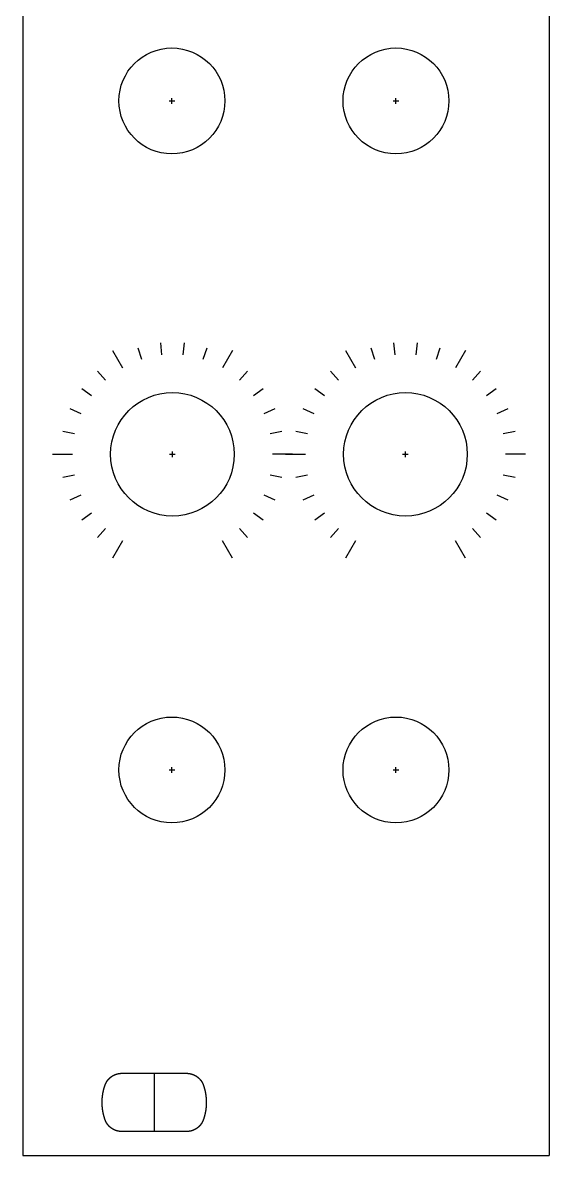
# Model space of a CAD drawing. Extents: x 67 to 97, y 58 to 187.
# Drawn here: x 66.7 to 96.5, y 58.4 to 122.6 of the extents above; entities that cross this region are included whole.
import ezdxf

# ---------------------------------------------------------------- set-up
doc = ezdxf.new("R2010")
doc.units = 0
doc.header["$MEASUREMENT"] = 0
doc.layers.get('0').update_dxf_attribs({"linetype": 'CONTINUOUS'})
doc.layers.add('Object', color=7, linetype='CONTINUOUS')

msp = doc.modelspace()

# ---------------------------------------------------------------- linework, layer by layer
at = {"linetype": 'ByBlock'}
for p, q in [((66.66, 186.861), (66.66, 58.361)), ((96.512, 186.861), (96.512, 58.361)), ((74.116, 63.014), (74.116, 59.712)), ((66.66, 58.361), (96.512, 58.361))]:
    msp.add_line(p, q, dxfattribs=at)
at = {"layer": 'Object', "color": 1, "linetype": 'ByBlock'}
for p, q in [((75.119, 118.013), (75.119, 118.332)), ((87.819, 118.013), (87.819, 118.332)), ((74.959, 118.172), (75.278, 118.172)), ((87.659, 118.172), (87.978, 118.172)), ((74.989, 98.126), (75.309, 98.126)), ((75.149, 97.966), (75.149, 98.285)), ((88.197, 98.126), (88.517, 98.126)), ((88.357, 97.966), (88.357, 98.285)), ((75.119, 80.063), (75.119, 80.382)), ((87.819, 80.063), (87.819, 80.382)), ((74.959, 80.222), (75.278, 80.222)), ((87.659, 80.222), (87.978, 80.222))]:
    msp.add_line(p, q, dxfattribs=at)
at = {"layer": 'Object', "color": 7}
for points in [[(73.187, 104.163), (73.398, 103.516)], [(74.557, 103.763), (74.486, 104.44)], [(75.812, 104.44), (75.741, 103.763)], [(76.9, 103.516), (77.111, 104.163)], [(86.395, 104.163), (86.606, 103.516)], [(87.765, 103.763), (87.694, 104.44)], [(89.02, 104.44), (88.949, 103.763)], [(90.108, 103.516), (90.319, 104.163)], [(71.748, 104.016), (72.315, 103.034)], [(78.55, 104.016), (77.983, 103.034)], [(84.956, 104.016), (85.523, 103.034)], [(91.758, 104.016), (91.191, 103.034)], [(71.356, 102.338), (70.901, 102.843)], [(79.397, 102.843), (78.942, 102.338)], [(84.564, 102.338), (84.109, 102.843)], [(92.605, 102.843), (92.15, 102.338)], [(70.013, 101.857), (70.563, 101.457)], [(79.735, 101.457), (80.285, 101.857)], [(83.221, 101.857), (83.771, 101.457)], [(92.943, 101.457), (93.493, 101.857)], [(69.971, 100.431), (69.35, 100.708)], [(80.948, 100.708), (80.327, 100.431)], [(83.179, 100.431), (82.558, 100.708)], [(94.156, 100.708), (93.535, 100.431)], [(68.94, 99.446), (69.605, 99.304)], [(80.693, 99.304), (81.358, 99.446)], [(82.148, 99.446), (82.813, 99.304)], [(93.901, 99.304), (94.566, 99.446)], [(68.347, 98.126), (69.481, 98.126)], [(81.951, 98.126), (80.817, 98.126)], [(81.555, 98.126), (82.689, 98.126)], [(95.159, 98.126), (94.025, 98.126)], [(69.605, 96.947), (68.94, 96.806)], [(81.358, 96.806), (80.693, 96.947)], [(82.813, 96.947), (82.148, 96.806)], [(94.566, 96.806), (93.901, 96.947)], [(69.35, 95.543), (69.971, 95.82)], [(80.327, 95.82), (80.948, 95.543)], [(82.558, 95.543), (83.179, 95.82)], [(93.535, 95.82), (94.156, 95.543)], [(70.563, 94.794), (70.013, 94.394)], [(80.285, 94.394), (79.735, 94.794)], [(83.771, 94.794), (83.221, 94.394)], [(93.493, 94.394), (92.943, 94.794)], [(70.901, 93.408), (71.356, 93.913)], [(78.942, 93.913), (79.397, 93.408)], [(84.109, 93.408), (84.564, 93.913)], [(92.15, 93.913), (92.605, 93.408)], [(72.315, 93.217), (71.748, 92.235)], [(78.55, 92.235), (77.983, 93.217)], [(85.523, 93.217), (84.956, 92.235)], [(91.758, 92.235), (91.191, 93.217)]]:
    msp.add_lwpolyline(points, dxfattribs=at)
at = {"layer": 'Object', "linetype": 'ByBlock'}
msp.add_lwpolyline([(71.173, 61.597), (71.174, 61.605), (71.175, 61.612), (71.175, 61.62), (71.176, 61.628), (71.177, 61.636), (71.177, 61.643), (71.178, 61.651), (71.179, 61.659), (71.18, 61.667), (71.181, 61.675), (71.181, 61.682), (71.182, 61.69), (71.183, 61.698), (71.184, 61.706), (71.185, 61.713), (71.186, 61.721), (71.187, 61.729), (71.188, 61.737), (71.189, 61.744), (71.19, 61.752), (71.191, 61.76), (71.192, 61.768), (71.193, 61.775), (71.194, 61.783), (71.195, 61.791), (71.196, 61.799), (71.198, 61.806), (71.199, 61.814), (71.2, 61.822), (71.201, 61.829), (71.202, 61.837), (71.204, 61.845), (71.205, 61.853), (71.206, 61.86), (71.208, 61.868), (71.209, 61.876), (71.21, 61.884), (71.212, 61.891), (71.213, 61.899), (71.215, 61.907), (71.216, 61.914), (71.217, 61.922), (71.219, 61.93), (71.22, 61.937), (71.222, 61.945), (71.224, 61.953), (71.225, 61.96), (71.227, 61.968), (71.228, 61.976), (71.23, 61.983), (71.232, 61.991), (71.233, 61.999), (71.235, 62.006), (71.237, 62.014), (71.239, 62.022), (71.24, 62.029), (71.242, 62.037), (71.244, 62.045), (71.246, 62.052), (71.248, 62.06), (71.249, 62.068), (71.251, 62.075), (71.253, 62.083), (71.255, 62.09), (71.257, 62.098), (71.259, 62.106), (71.261, 62.113), (71.263, 62.121), (71.265, 62.128), (71.267, 62.136), (71.269, 62.144), (71.271, 62.151), (71.273, 62.159), (71.275, 62.166), (71.278, 62.174), (71.28, 62.182), (71.282, 62.189), (71.284, 62.197), (71.286, 62.204), (71.289, 62.212), (71.291, 62.219), (71.293, 62.227), (71.296, 62.234), (71.298, 62.242), (71.3, 62.249), (71.303, 62.257), (71.305, 62.264), (71.307, 62.272), (71.31, 62.279), (71.312, 62.287), (71.315, 62.294), (71.317, 62.302), (71.32, 62.309), (71.322, 62.317), (71.325, 62.324), (71.328, 62.332), (71.33, 62.339), (71.333, 62.347), (71.334, 62.352), (71.336, 62.356), (71.338, 62.361), (71.34, 62.365), (71.341, 62.37), (71.343, 62.375), (71.345, 62.379), (71.347, 62.384), (71.349, 62.389), (71.35, 62.393), (71.352, 62.398), (71.354, 62.402), (71.356, 62.407), (71.358, 62.411), (71.36, 62.416), (71.362, 62.42), (71.364, 62.425), (71.366, 62.429), (71.368, 62.434), (71.37, 62.438), (71.372, 62.443), (71.374, 62.447), (71.377, 62.451), (71.379, 62.456), (71.381, 62.46), (71.383, 62.464), (71.385, 62.469), (71.387, 62.473), (71.39, 62.477), (71.392, 62.482), (71.394, 62.486), (71.397, 62.49), (71.399, 62.495), (71.401, 62.499), (71.404, 62.503), (71.406, 62.507), (71.408, 62.512), (71.411, 62.516), (71.413, 62.52), (71.416, 62.524), (71.418, 62.528), (71.421, 62.532), (71.423, 62.537), (71.426, 62.541), (71.428, 62.545), (71.431, 62.549), (71.433, 62.553), (71.436, 62.557), (71.439, 62.561), (71.441, 62.565), (71.444, 62.569), (71.447, 62.573), (71.449, 62.577), (71.452, 62.581), (71.455, 62.585), (71.458, 62.589), (71.46, 62.593), (71.463, 62.597), (71.466, 62.601), (71.469, 62.605), (71.472, 62.608), (71.474, 62.612), (71.477, 62.616), (71.48, 62.62), (71.483, 62.624), (71.486, 62.628), (71.489, 62.631), (71.492, 62.635), (71.495, 62.639), (71.498, 62.643), (71.501, 62.646), (71.504, 62.65), (71.507, 62.654), (71.51, 62.657), (71.513, 62.661), (71.516, 62.665), (71.519, 62.668), (71.523, 62.672), (71.526, 62.675), (71.529, 62.679), (71.532, 62.682), (71.535, 62.686), (71.538, 62.69), (71.542, 62.693), (71.545, 62.697), (71.548, 62.7), (71.551, 62.703), (71.555, 62.707), (71.558, 62.71), (71.561, 62.714), (71.565, 62.717), (71.568, 62.721), (71.571, 62.724), (71.575, 62.727), (71.578, 62.731), (71.582, 62.734), (71.585, 62.737), (71.589, 62.74), (71.592, 62.744), (71.595, 62.747), (71.599, 62.75), (71.602, 62.753), (71.606, 62.757), (71.61, 62.76), (71.613, 62.763), (71.617, 62.766), (71.62, 62.769), (71.624, 62.772), (71.627, 62.775), (71.631, 62.778), (71.635, 62.781), (71.638, 62.784), (71.642, 62.788), (71.646, 62.791), (71.649, 62.793), (71.653, 62.796), (71.657, 62.799), (71.661, 62.802), (71.664, 62.805), (71.668, 62.808), (71.672, 62.811), (71.676, 62.814), (71.679, 62.817), (71.683, 62.82), (71.687, 62.822), (71.691, 62.825), (71.695, 62.828), (71.699, 62.831), (71.702, 62.833), (71.706, 62.836), (71.71, 62.839), (71.714, 62.841), (71.718, 62.844), (71.722, 62.847), (71.726, 62.849), (71.73, 62.852), (71.734, 62.855), (71.738, 62.857), (71.742, 62.86), (71.746, 62.862), (71.75, 62.865), (71.754, 62.867), (71.758, 62.87), (71.762, 62.872), (71.766, 62.875), (71.77, 62.877), (71.774, 62.879), (71.779, 62.882), (71.783, 62.884), (71.787, 62.886), (71.791, 62.889), (71.795, 62.891), (71.799, 62.893), (71.803, 62.896), (71.808, 62.898), (71.812, 62.9), (71.816, 62.902), (71.82, 62.904), (71.825, 62.907), (71.829, 62.909), (71.833, 62.911), (71.837, 62.913), (71.842, 62.915), (71.846, 62.917), (71.85, 62.919), (71.854, 62.921), (71.859, 62.923), (71.863, 62.925), (71.867, 62.927), (71.872, 62.929), (71.876, 62.931), (71.881, 62.933), (71.885, 62.935), (71.889, 62.936), (71.894, 62.938), (71.898, 62.94), (71.903, 62.942), (71.907, 62.944), (71.911, 62.945), (71.916, 62.947), (71.92, 62.949), (71.925, 62.951), (71.929, 62.952), (71.934, 62.954), (71.938, 62.956), (71.943, 62.957), (71.947, 62.959), (71.952, 62.96), (71.956, 62.962), (71.961, 62.963), (71.965, 62.965), (71.97, 62.966), (71.975, 62.968), (71.979, 62.969), (71.984, 62.971), (71.988, 62.972), (71.993, 62.973), (71.998, 62.975), (72.002, 62.976), (72.007, 62.977), (72.011, 62.979), (72.016, 62.98), (72.021, 62.981), (72.025, 62.982), (72.03, 62.984), (72.035, 62.985), (72.039, 62.986), (72.044, 62.987), (72.049, 62.988), (72.053, 62.989), (72.058, 62.99), (72.063, 62.991), (72.068, 62.992), (72.072, 62.993), (72.077, 62.994), (72.082, 62.995), (72.087, 62.996), (72.091, 62.997), (72.096, 62.998), (72.101, 62.999), (72.106, 63), (72.11, 63.001), (72.115, 63.001), (72.12, 63.002), (72.125, 63.003), (72.13, 63.004), (72.134, 63.004), (72.139, 63.005), (72.144, 63.006), (72.149, 63.006), (72.154, 63.007), (72.159, 63.007), (72.163, 63.008), (72.168, 63.009), (72.173, 63.009), (72.178, 63.01), (72.183, 63.01), (72.188, 63.01), (72.193, 63.011), (72.198, 63.011), (72.203, 63.012), (72.207, 63.012), (72.212, 63.012), (72.217, 63.013), (72.222, 63.013), (72.227, 63.013), (72.232, 63.013), (72.237, 63.014), (72.242, 63.014), (72.247, 63.014), (72.252, 63.014), (72.257, 63.014), (72.262, 63.014), (72.267, 63.014), (72.272, 63.014), (72.277, 63.014), (75.955, 63.014), (75.96, 63.014), (75.965, 63.014), (75.97, 63.014), (75.975, 63.014), (75.98, 63.014), (75.985, 63.014), (75.99, 63.014), (75.995, 63.014), (76, 63.013), (76.005, 63.013), (76.01, 63.013), (76.015, 63.013), (76.02, 63.012), (76.025, 63.012), (76.029, 63.012), (76.034, 63.011), (76.039, 63.011), (76.044, 63.01), (76.049, 63.01), (76.054, 63.01), (76.059, 63.009), (76.064, 63.009), (76.069, 63.008), (76.073, 63.007), (76.078, 63.007), (76.083, 63.006), (76.088, 63.006), (76.093, 63.005), (76.098, 63.004), (76.102, 63.004), (76.107, 63.003), (76.112, 63.002), (76.117, 63.001), (76.122, 63.001), (76.126, 63), (76.131, 62.999), (76.136, 62.998), (76.141, 62.997), (76.145, 62.996), (76.15, 62.995), (76.155, 62.994), (76.16, 62.993), (76.164, 62.992), (76.169, 62.991), (76.174, 62.99), (76.179, 62.989), (76.183, 62.988), (76.188, 62.987), (76.193, 62.986), (76.197, 62.985), (76.202, 62.984), (76.207, 62.982), (76.211, 62.981), (76.216, 62.98), (76.221, 62.979), (76.225, 62.977), (76.23, 62.976), (76.234, 62.975), (76.239, 62.973), (76.244, 62.972), (76.248, 62.971), (76.253, 62.969), (76.257, 62.968), (76.262, 62.966), (76.267, 62.965), (76.271, 62.963), (76.276, 62.962), (76.28, 62.96), (76.285, 62.959), (76.289, 62.957), (76.294, 62.956), (76.298, 62.954), (76.303, 62.952), (76.307, 62.951), (76.312, 62.949), (76.316, 62.947), (76.321, 62.945), (76.325, 62.944), (76.329, 62.942), (76.334, 62.94), (76.338, 62.938), (76.343, 62.936), (76.347, 62.935), (76.351, 62.933), (76.356, 62.931), (76.36, 62.929), (76.365, 62.927), (76.369, 62.925), (76.373, 62.923), (76.378, 62.921), (76.382, 62.919), (76.386, 62.917), (76.39, 62.915), (76.395, 62.913), (76.399, 62.911), (76.403, 62.909), (76.407, 62.907), (76.412, 62.904), (76.416, 62.902), (76.42, 62.9), (76.424, 62.898), (76.429, 62.896), (76.433, 62.893), (76.437, 62.891), (76.441, 62.889), (76.445, 62.886), (76.449, 62.884), (76.453, 62.882), (76.458, 62.879), (76.462, 62.877), (76.466, 62.875), (76.47, 62.872), (76.474, 62.87), (76.478, 62.867), (76.482, 62.865), (76.486, 62.862), (76.49, 62.86), (76.494, 62.857), (76.498, 62.855), (76.502, 62.852), (76.506, 62.849), (76.51, 62.847), (76.514, 62.844), (76.518, 62.841), (76.522, 62.839), (76.526, 62.836), (76.53, 62.833), (76.533, 62.831), (76.537, 62.828), (76.541, 62.825), (76.545, 62.822), (76.549, 62.82), (76.553, 62.817), (76.556, 62.814), (76.56, 62.811), (76.564, 62.808), (76.568, 62.805), (76.571, 62.802), (76.575, 62.799), (76.579, 62.796), (76.583, 62.793), (76.586, 62.791), (76.59, 62.788), (76.594, 62.784), (76.597, 62.781), (76.601, 62.778), (76.605, 62.775), (76.608, 62.772), (76.612, 62.769), (76.615, 62.766), (76.619, 62.763), (76.622, 62.76), (76.626, 62.757), (76.63, 62.753), (76.633, 62.75), (76.637, 62.747), (76.64, 62.744), (76.643, 62.74), (76.647, 62.737), (76.65, 62.734), (76.654, 62.731), (76.657, 62.727), (76.661, 62.724), (76.664, 62.721), (76.667, 62.717), (76.671, 62.714), (76.674, 62.71), (76.677, 62.707), (76.681, 62.703), (76.684, 62.7), (76.687, 62.697), (76.69, 62.693), (76.694, 62.69), (76.697, 62.686), (76.7, 62.682), (76.703, 62.679), (76.706, 62.675), (76.709, 62.672), (76.713, 62.668), (76.716, 62.665), (76.719, 62.661), (76.722, 62.657), (76.725, 62.654), (76.728, 62.65), (76.731, 62.646), (76.734, 62.643), (76.737, 62.639), (76.74, 62.635), (76.743, 62.631), (76.746, 62.628), (76.749, 62.624), (76.752, 62.62), (76.755, 62.616), (76.758, 62.612), (76.76, 62.608), (76.763, 62.605), (76.766, 62.601), (76.769, 62.597), (76.772, 62.593), (76.774, 62.589), (76.777, 62.585), (76.78, 62.581), (76.783, 62.577), (76.785, 62.573), (76.788, 62.569), (76.791, 62.565), (76.793, 62.561), (76.796, 62.557), (76.799, 62.553), (76.801, 62.549), (76.804, 62.545), (76.806, 62.541), (76.809, 62.537), (76.811, 62.532), (76.814, 62.528), (76.816, 62.524), (76.819, 62.52), (76.821, 62.516), (76.824, 62.512), (76.826, 62.507), (76.828, 62.503), (76.831, 62.499), (76.833, 62.495), (76.835, 62.49), (76.838, 62.486), (76.84, 62.482), (76.842, 62.477), (76.845, 62.473), (76.847, 62.469), (76.849, 62.464), (76.851, 62.46), (76.853, 62.456), (76.855, 62.451), (76.858, 62.447), (76.86, 62.443), (76.862, 62.438), (76.864, 62.434), (76.866, 62.429), (76.868, 62.425), (76.87, 62.42), (76.872, 62.416), (76.874, 62.411), (76.876, 62.407), (76.878, 62.402), (76.88, 62.398), (76.882, 62.393), (76.883, 62.389), (76.885, 62.384), (76.887, 62.379), (76.889, 62.375), (76.891, 62.37), (76.892, 62.365), (76.894, 62.361), (76.896, 62.356), (76.897, 62.352), (76.899, 62.347), (76.902, 62.339), (76.904, 62.332), (76.907, 62.324), (76.91, 62.317), (76.912, 62.309), (76.915, 62.302), (76.917, 62.294), (76.92, 62.287), (76.922, 62.279), (76.924, 62.272), (76.927, 62.264), (76.929, 62.257), (76.932, 62.249), (76.934, 62.242), (76.936, 62.234), (76.939, 62.227), (76.941, 62.219), (76.943, 62.212), (76.946, 62.204), (76.948, 62.197), (76.95, 62.189), (76.952, 62.182), (76.954, 62.174), (76.957, 62.166), (76.959, 62.159), (76.961, 62.151), (76.963, 62.144), (76.965, 62.136), (76.967, 62.128), (76.969, 62.121), (76.971, 62.113), (76.973, 62.106), (76.975, 62.098), (76.977, 62.09), (76.979, 62.083), (76.981, 62.075), (76.983, 62.068), (76.984, 62.06), (76.986, 62.052), (76.988, 62.045), (76.99, 62.037), (76.992, 62.029), (76.993, 62.022), (76.995, 62.014), (76.997, 62.006), (76.999, 61.999), (77, 61.991), (77.002, 61.983), (77.004, 61.976), (77.005, 61.968), (77.007, 61.96), (77.008, 61.953), (77.01, 61.945), (77.011, 61.937), (77.013, 61.93), (77.015, 61.922), (77.016, 61.914), (77.017, 61.907), (77.019, 61.899), (77.02, 61.891), (77.022, 61.884), (77.023, 61.876), (77.024, 61.868), (77.026, 61.86), (77.027, 61.853), (77.028, 61.845), (77.03, 61.837), (77.031, 61.829), (77.032, 61.822), (77.033, 61.814), (77.034, 61.806), (77.036, 61.799), (77.037, 61.791), (77.038, 61.783), (77.039, 61.775), (77.04, 61.768), (77.041, 61.76), (77.042, 61.752), (77.043, 61.744), (77.044, 61.737), (77.045, 61.729), (77.046, 61.721), (77.047, 61.713), (77.048, 61.706), (77.049, 61.698), (77.05, 61.69), (77.051, 61.682), (77.051, 61.675), (77.052, 61.667), (77.053, 61.659), (77.054, 61.651), (77.055, 61.643), (77.055, 61.636), (77.056, 61.628), (77.057, 61.62), (77.057, 61.612), (77.058, 61.605), (77.059, 61.597), (77.059, 61.589), (77.06, 61.581), (77.06, 61.573), (77.061, 61.566), (77.061, 61.558), (77.062, 61.55), (77.062, 61.542), (77.063, 61.535), (77.063, 61.527), (77.064, 61.519), (77.064, 61.511), (77.065, 61.503), (77.065, 61.496), (77.065, 61.488), (77.066, 61.48), (77.066, 61.472), (77.066, 61.464), (77.066, 61.457), (77.067, 61.449), (77.067, 61.441), (77.067, 61.433), (77.067, 61.425), (77.067, 61.418), (77.068, 61.41), (77.068, 61.402), (77.068, 61.394), (77.068, 61.386), (77.068, 61.379), (77.068, 61.371), (77.068, 61.363), (77.068, 61.355), (77.068, 61.347), (77.068, 61.34), (77.068, 61.332), (77.068, 61.324), (77.068, 61.316), (77.067, 61.308), (77.067, 61.301), (77.067, 61.293), (77.067, 61.285), (77.067, 61.277), (77.066, 61.269), (77.066, 61.262), (77.066, 61.254), (77.066, 61.246), (77.065, 61.238), (77.065, 61.231), (77.065, 61.223), (77.064, 61.215), (77.064, 61.207), (77.063, 61.199), (77.063, 61.192), (77.062, 61.184), (77.062, 61.176), (77.061, 61.168), (77.061, 61.16), (77.06, 61.153), (77.06, 61.145), (77.059, 61.137), (77.059, 61.129), (77.058, 61.122), (77.057, 61.114), (77.057, 61.106), (77.056, 61.098), (77.055, 61.09), (77.055, 61.083), (77.054, 61.075), (77.053, 61.067), (77.052, 61.059), (77.051, 61.052), (77.051, 61.044), (77.05, 61.036), (77.049, 61.028), (77.048, 61.021), (77.047, 61.013), (77.046, 61.005), (77.045, 60.997), (77.044, 60.989), (77.043, 60.982), (77.042, 60.974), (77.041, 60.966), (77.04, 60.959), (77.039, 60.951), (77.038, 60.943), (77.037, 60.935), (77.036, 60.928), (77.034, 60.92), (77.033, 60.912), (77.032, 60.904), (77.031, 60.897), (77.03, 60.889), (77.028, 60.881), (77.027, 60.873), (77.026, 60.866), (77.024, 60.858), (77.023, 60.85), (77.022, 60.843), (77.02, 60.835), (77.019, 60.827), (77.017, 60.82), (77.016, 60.812), (77.015, 60.804), (77.013, 60.796), (77.011, 60.789), (77.01, 60.781), (77.008, 60.773), (77.007, 60.766), (77.005, 60.758), (77.004, 60.75), (77.002, 60.743), (77, 60.735), (76.999, 60.727), (76.997, 60.72), (76.995, 60.712), (76.993, 60.704), (76.992, 60.697), (76.99, 60.689), (76.988, 60.681), (76.986, 60.674), (76.984, 60.666), (76.983, 60.659), (76.981, 60.651), (76.979, 60.643), (76.977, 60.636), (76.975, 60.628), (76.973, 60.62), (76.971, 60.613), (76.969, 60.605), (76.967, 60.598), (76.965, 60.59), (76.963, 60.583), (76.961, 60.575), (76.959, 60.567), (76.957, 60.56), (76.954, 60.552), (76.952, 60.545), (76.95, 60.537), (76.948, 60.529), (76.946, 60.522), (76.943, 60.514), (76.941, 60.507), (76.939, 60.499), (76.936, 60.492), (76.934, 60.484), (76.932, 60.477), (76.929, 60.469), (76.927, 60.462), (76.924, 60.454), (76.922, 60.447), (76.92, 60.439), (76.917, 60.432), (76.915, 60.424), (76.912, 60.417), (76.91, 60.409), (76.907, 60.402), (76.904, 60.394), (76.902, 60.387), (76.899, 60.379), (76.897, 60.375), (76.896, 60.37), (76.894, 60.365), (76.892, 60.361), (76.891, 60.356), (76.889, 60.351), (76.887, 60.347), (76.885, 60.342), (76.883, 60.338), (76.882, 60.333), (76.88, 60.328), (76.878, 60.324), (76.876, 60.319), (76.874, 60.315), (76.872, 60.31), (76.87, 60.306), (76.868, 60.301), (76.866, 60.297), (76.864, 60.292), (76.862, 60.288), (76.86, 60.284), (76.858, 60.279), (76.855, 60.275), (76.853, 60.27), (76.851, 60.266), (76.849, 60.262), (76.847, 60.257), (76.845, 60.253), (76.842, 60.249), (76.84, 60.244), (76.838, 60.24), (76.835, 60.236), (76.833, 60.231), (76.831, 60.227), (76.828, 60.223), (76.826, 60.219), (76.824, 60.215), (76.821, 60.21), (76.819, 60.206), (76.816, 60.202), (76.814, 60.198), (76.811, 60.194), (76.809, 60.19), (76.806, 60.185), (76.804, 60.181), (76.801, 60.177), (76.799, 60.173), (76.796, 60.169), (76.793, 60.165), (76.791, 60.161), (76.788, 60.157), (76.785, 60.153), (76.783, 60.149), (76.78, 60.145), (76.777, 60.141), (76.774, 60.137), (76.772, 60.133), (76.769, 60.129), (76.766, 60.125), (76.763, 60.122), (76.76, 60.118), (76.758, 60.114), (76.755, 60.11), (76.752, 60.106), (76.749, 60.102), (76.746, 60.099), (76.743, 60.095), (76.74, 60.091), (76.737, 60.087), (76.734, 60.084), (76.731, 60.08), (76.728, 60.076), (76.725, 60.073), (76.722, 60.069), (76.719, 60.065), (76.716, 60.062), (76.713, 60.058), (76.709, 60.054), (76.706, 60.051), (76.703, 60.047), (76.7, 60.044), (76.697, 60.04), (76.694, 60.037), (76.69, 60.033), (76.687, 60.03), (76.684, 60.026), (76.681, 60.023), (76.677, 60.019), (76.674, 60.016), (76.671, 60.012), (76.667, 60.009), (76.664, 60.006), (76.661, 60.002), (76.657, 59.999), (76.654, 59.996), (76.65, 59.992), (76.647, 59.989), (76.643, 59.986), (76.64, 59.982), (76.637, 59.979), (76.633, 59.976), (76.63, 59.973), (76.626, 59.97), (76.622, 59.966), (76.619, 59.963), (76.615, 59.96), (76.612, 59.957), (76.608, 59.954), (76.605, 59.951), (76.601, 59.948), (76.597, 59.945), (76.594, 59.942), (76.59, 59.939), (76.586, 59.936), (76.583, 59.933), (76.579, 59.93), (76.575, 59.927), (76.571, 59.924), (76.568, 59.921), (76.564, 59.918), (76.56, 59.915), (76.556, 59.912), (76.553, 59.909), (76.549, 59.907), (76.545, 59.904), (76.541, 59.901), (76.537, 59.898), (76.533, 59.896), (76.53, 59.893), (76.526, 59.89), (76.522, 59.887), (76.518, 59.885), (76.514, 59.882), (76.51, 59.879), (76.506, 59.877), (76.502, 59.874), (76.498, 59.872), (76.494, 59.869), (76.49, 59.866), (76.486, 59.864), (76.482, 59.861), (76.478, 59.859), (76.474, 59.857), (76.47, 59.854), (76.466, 59.852), (76.462, 59.849), (76.458, 59.847), (76.453, 59.844), (76.449, 59.842), (76.445, 59.84), (76.441, 59.837), (76.437, 59.835), (76.433, 59.833), (76.429, 59.831), (76.424, 59.828), (76.42, 59.826), (76.416, 59.824), (76.412, 59.822), (76.407, 59.82), (76.403, 59.817), (76.399, 59.815), (76.395, 59.813), (76.39, 59.811), (76.386, 59.809), (76.382, 59.807), (76.378, 59.805), (76.373, 59.803), (76.369, 59.801), (76.365, 59.799), (76.36, 59.797), (76.356, 59.795), (76.351, 59.793), (76.347, 59.792), (76.343, 59.79), (76.338, 59.788), (76.334, 59.786), (76.329, 59.784), (76.325, 59.782), (76.321, 59.781), (76.316, 59.779), (76.312, 59.777), (76.307, 59.776), (76.303, 59.774), (76.298, 59.772), (76.294, 59.771), (76.289, 59.769), (76.285, 59.767), (76.28, 59.766), (76.276, 59.764), (76.271, 59.763), (76.267, 59.761), (76.262, 59.76), (76.257, 59.758), (76.253, 59.757), (76.248, 59.756), (76.244, 59.754), (76.239, 59.753), (76.234, 59.751), (76.23, 59.75), (76.225, 59.749), (76.221, 59.747), (76.216, 59.746), (76.211, 59.745), (76.207, 59.744), (76.202, 59.743), (76.197, 59.741), (76.193, 59.74), (76.188, 59.739), (76.183, 59.738), (76.179, 59.737), (76.174, 59.736), (76.169, 59.735), (76.164, 59.734), (76.16, 59.733), (76.155, 59.732), (76.15, 59.731), (76.145, 59.73), (76.141, 59.729), (76.136, 59.728), (76.131, 59.727), (76.126, 59.726), (76.122, 59.726), (76.117, 59.725), (76.112, 59.724), (76.107, 59.723), (76.102, 59.723), (76.098, 59.722), (76.093, 59.721), (76.088, 59.721), (76.083, 59.72), (76.078, 59.719), (76.073, 59.719), (76.069, 59.718), (76.064, 59.718), (76.059, 59.717), (76.054, 59.717), (76.049, 59.716), (76.044, 59.716), (76.039, 59.715), (76.034, 59.715), (76.029, 59.715), (76.025, 59.714), (76.02, 59.714), (76.015, 59.714), (76.01, 59.713), (76.005, 59.713), (76, 59.713), (75.995, 59.713), (75.99, 59.712), (75.985, 59.712), (75.98, 59.712), (75.975, 59.712), (75.97, 59.712), (75.965, 59.712), (75.96, 59.712), (75.955, 59.712), (75.955, 59.712), (75.955, 59.712), (75.955, 59.712), (75.955, 59.712), (75.955, 59.712), (75.954, 59.712), (75.954, 59.712), (75.954, 59.712), (75.954, 59.712), (75.953, 59.712), (75.953, 59.712), (75.953, 59.712), (75.952, 59.712), (75.952, 59.712), (75.952, 59.712), (75.951, 59.712), (75.951, 59.712), (75.95, 59.712), (75.95, 59.712), (75.949, 59.712), (75.949, 59.712), (75.948, 59.712), (75.948, 59.712), (75.947, 59.712), (75.947, 59.712), (75.946, 59.712), (75.946, 59.712), (75.945, 59.712), (75.944, 59.712), (75.944, 59.712), (75.943, 59.712), (75.942, 59.712), (75.941, 59.712), (75.941, 59.712), (75.94, 59.712), (75.939, 59.712), (75.938, 59.712), (75.937, 59.712), (75.937, 59.712), (75.936, 59.712), (75.935, 59.712), (75.934, 59.712), (75.933, 59.712), (75.932, 59.712), (75.931, 59.712), (75.93, 59.712), (75.929, 59.712), (75.928, 59.712), (75.927, 59.712), (75.926, 59.712), (75.925, 59.712), (75.924, 59.712), (75.923, 59.712), (75.921, 59.712), (75.92, 59.712), (75.919, 59.712), (75.918, 59.712), (75.917, 59.712), (75.915, 59.712), (75.914, 59.712), (75.913, 59.712), (75.912, 59.712), (75.91, 59.712), (75.909, 59.712), (75.908, 59.712), (75.906, 59.712), (75.905, 59.712), (75.903, 59.712), (75.902, 59.712), (75.901, 59.712), (75.899, 59.712), (75.898, 59.712), (75.896, 59.712), (75.895, 59.712), (75.893, 59.712), (75.892, 59.712), (75.89, 59.712), (75.888, 59.712), (75.887, 59.712), (75.885, 59.712), (75.884, 59.712), (75.882, 59.712), (75.88, 59.712), (75.879, 59.712), (75.877, 59.712), (75.875, 59.712), (75.873, 59.712), (75.872, 59.712), (75.87, 59.712), (75.868, 59.712), (75.866, 59.712), (75.864, 59.712), (75.863, 59.712), (75.861, 59.712), (75.859, 59.712), (75.857, 59.712), (75.855, 59.712), (75.853, 59.712), (75.851, 59.712), (75.849, 59.712), (75.847, 59.712), (75.845, 59.712), (75.843, 59.712), (75.841, 59.712), (75.839, 59.712), (75.837, 59.712), (75.835, 59.712), (75.833, 59.712), (75.831, 59.712), (75.829, 59.712), (75.827, 59.712), (75.824, 59.712), (75.822, 59.712), (75.82, 59.712), (75.818, 59.712), (75.816, 59.712), (75.813, 59.712), (75.811, 59.712), (75.809, 59.712), (75.807, 59.712), (75.804, 59.712), (75.802, 59.712), (75.8, 59.712), (75.797, 59.712), (75.795, 59.712), (75.793, 59.712), (75.79, 59.712), (75.788, 59.712), (75.785, 59.712), (75.783, 59.712), (75.78, 59.712), (75.778, 59.712), (75.775, 59.712), (75.773, 59.712), (75.77, 59.712), (75.768, 59.712), (75.765, 59.712), (75.763, 59.712), (75.76, 59.712), (75.758, 59.712), (75.755, 59.712), (75.752, 59.712), (75.75, 59.712), (75.747, 59.712), (75.744, 59.712), (75.742, 59.712), (75.739, 59.712), (75.736, 59.712), (75.734, 59.712), (75.731, 59.712), (75.728, 59.712), (75.725, 59.712), (75.723, 59.712), (75.72, 59.712), (75.717, 59.712), (75.714, 59.712), (75.711, 59.712), (75.708, 59.712), (75.705, 59.712), (75.703, 59.712), (75.7, 59.712), (75.697, 59.712), (75.694, 59.712), (75.691, 59.712), (75.688, 59.712), (75.685, 59.712), (75.682, 59.712), (75.679, 59.712), (75.676, 59.712), (75.673, 59.712), (75.67, 59.712), (75.667, 59.712), (75.664, 59.712), (75.661, 59.712), (75.657, 59.712), (75.654, 59.712), (75.651, 59.712), (75.648, 59.712), (75.645, 59.712), (75.642, 59.712), (75.639, 59.712), (75.635, 59.712), (75.632, 59.712), (75.629, 59.712), (75.626, 59.712), (75.622, 59.712), (75.619, 59.712), (75.616, 59.712), (75.613, 59.712), (75.609, 59.712), (75.606, 59.712), (75.603, 59.712), (75.599, 59.712), (75.596, 59.712), (75.593, 59.712), (75.589, 59.712), (75.586, 59.712), (75.582, 59.712), (75.579, 59.712), (75.576, 59.712), (75.572, 59.712), (75.569, 59.712), (75.565, 59.712), (75.562, 59.712), (75.558, 59.712), (75.555, 59.712), (75.551, 59.712), (75.548, 59.712), (75.544, 59.712), (75.541, 59.712), (75.537, 59.712), (75.533, 59.712), (75.53, 59.712), (75.526, 59.712), (75.523, 59.712), (75.519, 59.712), (75.515, 59.712), (75.512, 59.712), (75.508, 59.712), (75.504, 59.712), (75.501, 59.712), (75.497, 59.712), (75.493, 59.712), (75.489, 59.712), (75.486, 59.712), (75.482, 59.712), (75.478, 59.712), (75.474, 59.712), (75.471, 59.712), (75.467, 59.712), (75.463, 59.712), (75.459, 59.712), (75.455, 59.712), (75.452, 59.712), (75.448, 59.712), (75.444, 59.712), (75.44, 59.712), (75.436, 59.712), (75.432, 59.712), (75.428, 59.712), (75.424, 59.712), (75.42, 59.712), (75.417, 59.712), (75.413, 59.712), (75.409, 59.712), (75.405, 59.712), (75.401, 59.712), (75.397, 59.712), (75.393, 59.712), (75.389, 59.712), (75.385, 59.712), (75.381, 59.712), (75.377, 59.712), (75.373, 59.712), (75.368, 59.712), (75.364, 59.712), (75.36, 59.712), (75.356, 59.712), (75.352, 59.712), (75.348, 59.712), (75.344, 59.712), (75.34, 59.712), (75.336, 59.712), (75.331, 59.712), (75.327, 59.712), (75.323, 59.712), (75.319, 59.712), (75.315, 59.712), (75.31, 59.712), (75.306, 59.712), (75.302, 59.712), (75.298, 59.712), (75.293, 59.712), (75.289, 59.712), (75.285, 59.712), (75.281, 59.712), (75.276, 59.712), (75.272, 59.712), (75.268, 59.712), (75.263, 59.712), (75.259, 59.712), (75.255, 59.712), (75.25, 59.712), (75.246, 59.712), (75.242, 59.712), (75.237, 59.712), (75.233, 59.712), (75.229, 59.712), (75.224, 59.712), (75.22, 59.712), (75.215, 59.712), (75.211, 59.712), (75.207, 59.712), (75.202, 59.712), (75.198, 59.712), (75.193, 59.712), (75.189, 59.712), (75.184, 59.712), (75.18, 59.712), (75.175, 59.712), (75.171, 59.712), (75.166, 59.712), (75.162, 59.712), (75.157, 59.712), (75.153, 59.712), (75.148, 59.712), (75.144, 59.712), (75.139, 59.712), (75.134, 59.712), (75.13, 59.712), (75.125, 59.712), (75.121, 59.712), (75.116, 59.712), (75.111, 59.712), (75.107, 59.712), (75.102, 59.712), (75.098, 59.712), (75.093, 59.712), (75.088, 59.712), (75.084, 59.712), (75.079, 59.712), (75.074, 59.712), (75.07, 59.712), (75.065, 59.712), (75.06, 59.712), (75.055, 59.712), (75.051, 59.712), (75.046, 59.712), (75.041, 59.712), (75.037, 59.712), (75.032, 59.712), (75.027, 59.712), (75.022, 59.712), (75.018, 59.712), (75.013, 59.712), (75.008, 59.712), (74.998, 59.712), (74.989, 59.712), (74.979, 59.712), (74.97, 59.712), (74.96, 59.712), (74.95, 59.712), (74.94, 59.712), (74.931, 59.712), (74.921, 59.712), (74.911, 59.712), (74.901, 59.712), (74.891, 59.712), (74.881, 59.712), (74.872, 59.712), (74.862, 59.712), (74.852, 59.712), (74.842, 59.712), (74.832, 59.712), (74.822, 59.712), (74.812, 59.712), (74.802, 59.712), (74.791, 59.712), (74.781, 59.712), (74.771, 59.712), (74.761, 59.712), (74.751, 59.712), (74.741, 59.712), (74.73, 59.712), (74.72, 59.712), (74.71, 59.712), (74.7, 59.712), (74.689, 59.712), (74.679, 59.712), (74.669, 59.712), (74.658, 59.712), (74.648, 59.712), (74.638, 59.712), (74.627, 59.712), (74.617, 59.712), (74.606, 59.712), (74.596, 59.712), (74.586, 59.712), (74.575, 59.712), (74.565, 59.712), (74.554, 59.712), (74.544, 59.712), (74.533, 59.712), (74.523, 59.712), (74.512, 59.712), (74.501, 59.712), (74.491, 59.712), (74.48, 59.712), (74.47, 59.712), (74.459, 59.712), (74.448, 59.712), (74.438, 59.712), (74.427, 59.712), (74.417, 59.712), (74.406, 59.712), (74.395, 59.712), (74.385, 59.712), (74.374, 59.712), (74.363, 59.712), (74.353, 59.712), (74.331, 59.712), (74.31, 59.712), (74.288, 59.712), (74.267, 59.712), (74.245, 59.712), (74.224, 59.712), (74.202, 59.712), (74.181, 59.712), (74.159, 59.712), (74.116, 59.712), (74.073, 59.712), (74.051, 59.712), (74.03, 59.712), (74.008, 59.712), (73.987, 59.712), (73.965, 59.712), (73.944, 59.712), (73.922, 59.712), (73.901, 59.712), (73.879, 59.712), (73.869, 59.712), (73.858, 59.712), (73.847, 59.712), (73.837, 59.712), (73.826, 59.712), (73.815, 59.712), (73.805, 59.712), (73.794, 59.712), (73.784, 59.712), (73.773, 59.712), (73.762, 59.712), (73.752, 59.712), (73.741, 59.712), (73.731, 59.712), (73.72, 59.712), (73.709, 59.712), (73.699, 59.712), (73.688, 59.712), (73.678, 59.712), (73.667, 59.712), (73.657, 59.712), (73.646, 59.712), (73.636, 59.712), (73.626, 59.712), (73.615, 59.712), (73.605, 59.712), (73.594, 59.712), (73.584, 59.712), (73.574, 59.712), (73.563, 59.712), (73.553, 59.712), (73.543, 59.712), (73.532, 59.712), (73.522, 59.712), (73.512, 59.712), (73.502, 59.712), (73.491, 59.712), (73.481, 59.712), (73.471, 59.712), (73.461, 59.712), (73.451, 59.712), (73.441, 59.712), (73.43, 59.712), (73.42, 59.712), (73.41, 59.712), (73.4, 59.712), (73.39, 59.712), (73.38, 59.712), (73.37, 59.712), (73.36, 59.712), (73.351, 59.712), (73.341, 59.712), (73.331, 59.712), (73.321, 59.712), (73.311, 59.712), (73.301, 59.712), (73.292, 59.712), (73.282, 59.712), (73.272, 59.712), (73.262, 59.712), (73.253, 59.712), (73.243, 59.712), (73.234, 59.712), (73.224, 59.712), (73.219, 59.712), (73.214, 59.712), (73.21, 59.712), (73.205, 59.712), (73.2, 59.712), (73.195, 59.712), (73.191, 59.712), (73.186, 59.712), (73.181, 59.712), (73.177, 59.712), (73.172, 59.712), (73.167, 59.712), (73.162, 59.712), (73.158, 59.712), (73.153, 59.712), (73.148, 59.712), (73.144, 59.712), (73.139, 59.712), (73.134, 59.712), (73.13, 59.712), (73.125, 59.712), (73.121, 59.712), (73.116, 59.712), (73.111, 59.712), (73.107, 59.712), (73.102, 59.712), (73.098, 59.712), (73.093, 59.712), (73.088, 59.712), (73.084, 59.712), (73.079, 59.712), (73.075, 59.712), (73.07, 59.712), (73.066, 59.712), (73.061, 59.712), (73.057, 59.712), (73.052, 59.712), (73.048, 59.712), (73.043, 59.712), (73.039, 59.712), (73.034, 59.712), (73.03, 59.712), (73.025, 59.712), (73.021, 59.712), (73.017, 59.712), (73.012, 59.712), (73.008, 59.712), (73.003, 59.712), (72.999, 59.712), (72.995, 59.712), (72.99, 59.712), (72.986, 59.712), (72.982, 59.712), (72.977, 59.712), (72.973, 59.712), (72.969, 59.712), (72.964, 59.712), (72.96, 59.712), (72.956, 59.712), (72.951, 59.712), (72.947, 59.712), (72.943, 59.712), (72.939, 59.712), (72.934, 59.712), (72.93, 59.712), (72.926, 59.712), (72.922, 59.712), (72.917, 59.712), (72.913, 59.712), (72.909, 59.712), (72.905, 59.712), (72.901, 59.712), (72.896, 59.712), (72.892, 59.712), (72.888, 59.712), (72.884, 59.712), (72.88, 59.712), (72.876, 59.712), (72.872, 59.712), (72.868, 59.712), (72.864, 59.712), (72.859, 59.712), (72.855, 59.712), (72.851, 59.712), (72.847, 59.712), (72.843, 59.712), (72.839, 59.712), (72.835, 59.712), (72.831, 59.712), (72.827, 59.712), (72.823, 59.712), (72.819, 59.712), (72.815, 59.712), (72.812, 59.712), (72.808, 59.712), (72.804, 59.712), (72.8, 59.712), (72.796, 59.712), (72.792, 59.712), (72.788, 59.712), (72.784, 59.712), (72.78, 59.712), (72.777, 59.712), (72.773, 59.712), (72.769, 59.712), (72.765, 59.712), (72.761, 59.712), (72.758, 59.712), (72.754, 59.712), (72.75, 59.712), (72.746, 59.712), (72.742, 59.712), (72.739, 59.712), (72.735, 59.712), (72.731, 59.712), (72.728, 59.712), (72.724, 59.712), (72.72, 59.712), (72.717, 59.712), (72.713, 59.712), (72.709, 59.712), (72.706, 59.712), (72.702, 59.712), (72.699, 59.712), (72.695, 59.712), (72.691, 59.712), (72.688, 59.712), (72.684, 59.712), (72.681, 59.712), (72.677, 59.712), (72.674, 59.712), (72.67, 59.712), (72.667, 59.712), (72.663, 59.712), (72.66, 59.712), (72.656, 59.712), (72.653, 59.712), (72.65, 59.712), (72.646, 59.712), (72.643, 59.712), (72.639, 59.712), (72.636, 59.712), (72.633, 59.712), (72.629, 59.712), (72.626, 59.712), (72.623, 59.712), (72.619, 59.712), (72.616, 59.712), (72.613, 59.712), (72.61, 59.712), (72.606, 59.712), (72.603, 59.712), (72.6, 59.712), (72.597, 59.712), (72.593, 59.712), (72.59, 59.712), (72.587, 59.712), (72.584, 59.712), (72.581, 59.712), (72.578, 59.712), (72.575, 59.712), (72.571, 59.712), (72.568, 59.712), (72.565, 59.712), (72.562, 59.712), (72.559, 59.712), (72.556, 59.712), (72.553, 59.712), (72.55, 59.712), (72.547, 59.712), (72.544, 59.712), (72.541, 59.712), (72.538, 59.712), (72.535, 59.712), (72.532, 59.712), (72.529, 59.712), (72.527, 59.712), (72.524, 59.712), (72.521, 59.712), (72.518, 59.712), (72.515, 59.712), (72.512, 59.712), (72.509, 59.712), (72.507, 59.712), (72.504, 59.712), (72.501, 59.712), (72.498, 59.712), (72.496, 59.712), (72.493, 59.712), (72.49, 59.712), (72.488, 59.712), (72.485, 59.712), (72.482, 59.712), (72.48, 59.712), (72.477, 59.712), (72.474, 59.712), (72.472, 59.712), (72.469, 59.712), (72.467, 59.712), (72.464, 59.712), (72.462, 59.712), (72.459, 59.712), (72.456, 59.712), (72.454, 59.712), (72.452, 59.712), (72.449, 59.712), (72.447, 59.712), (72.444, 59.712), (72.442, 59.712), (72.439, 59.712), (72.437, 59.712), (72.435, 59.712), (72.432, 59.712), (72.43, 59.712), (72.428, 59.712), (72.425, 59.712), (72.423, 59.712), (72.421, 59.712), (72.419, 59.712), (72.416, 59.712), (72.414, 59.712), (72.412, 59.712), (72.41, 59.712), (72.407, 59.712), (72.405, 59.712), (72.403, 59.712), (72.401, 59.712), (72.399, 59.712), (72.397, 59.712), (72.395, 59.712), (72.393, 59.712), (72.391, 59.712), (72.389, 59.712), (72.387, 59.712), (72.385, 59.712), (72.383, 59.712), (72.381, 59.712), (72.379, 59.712), (72.377, 59.712), (72.375, 59.712), (72.373, 59.712), (72.371, 59.712), (72.369, 59.712), (72.368, 59.712), (72.366, 59.712), (72.364, 59.712), (72.362, 59.712), (72.36, 59.712), (72.359, 59.712), (72.357, 59.712), (72.355, 59.712), (72.353, 59.712), (72.352, 59.712), (72.35, 59.712), (72.348, 59.712), (72.347, 59.712), (72.345, 59.712), (72.344, 59.712), (72.342, 59.712), (72.34, 59.712), (72.339, 59.712), (72.337, 59.712), (72.336, 59.712), (72.334, 59.712), (72.333, 59.712), (72.331, 59.712), (72.33, 59.712), (72.329, 59.712), (72.327, 59.712), (72.326, 59.712), (72.324, 59.712), (72.323, 59.712), (72.322, 59.712), (72.32, 59.712), (72.319, 59.712), (72.318, 59.712), (72.317, 59.712), (72.315, 59.712), (72.314, 59.712), (72.313, 59.712), (72.312, 59.712), (72.311, 59.712), (72.309, 59.712), (72.308, 59.712), (72.307, 59.712), (72.306, 59.712), (72.305, 59.712), (72.304, 59.712), (72.303, 59.712), (72.302, 59.712), (72.301, 59.712), (72.3, 59.712), (72.299, 59.712), (72.298, 59.712), (72.297, 59.712), (72.296, 59.712), (72.295, 59.712), (72.295, 59.712), (72.294, 59.712), (72.293, 59.712), (72.292, 59.712), (72.291, 59.712), (72.291, 59.712), (72.29, 59.712), (72.289, 59.712), (72.288, 59.712), (72.288, 59.712), (72.287, 59.712), (72.286, 59.712), (72.286, 59.712), (72.285, 59.712), (72.285, 59.712), (72.284, 59.712), (72.284, 59.712), (72.283, 59.712), (72.283, 59.712), (72.282, 59.712), (72.282, 59.712), (72.281, 59.712), (72.281, 59.712), (72.28, 59.712), (72.28, 59.712), (72.28, 59.712), (72.279, 59.712), (72.279, 59.712), (72.279, 59.712), (72.278, 59.712), (72.278, 59.712), (72.278, 59.712), (72.278, 59.712), (72.277, 59.712), (72.277, 59.712), (72.277, 59.712), (72.277, 59.712), (72.277, 59.712), (72.277, 59.712), (72.272, 59.712), (72.267, 59.712), (72.262, 59.712), (72.257, 59.712), (72.252, 59.712), (72.247, 59.712), (72.242, 59.712), (72.237, 59.713), (72.232, 59.713), (72.227, 59.713), (72.222, 59.713), (72.217, 59.714), (72.212, 59.714), (72.207, 59.714), (72.203, 59.715), (72.198, 59.715), (72.193, 59.715), (72.188, 59.716), (72.183, 59.716), (72.178, 59.717), (72.173, 59.717), (72.168, 59.718), (72.163, 59.718), (72.159, 59.719), (72.154, 59.719), (72.149, 59.72), (72.144, 59.721), (72.139, 59.721), (72.134, 59.722), (72.13, 59.723), (72.125, 59.723), (72.12, 59.724), (72.115, 59.725), (72.11, 59.726), (72.106, 59.726), (72.101, 59.727), (72.096, 59.728), (72.091, 59.729), (72.087, 59.73), (72.082, 59.731), (72.077, 59.732), (72.072, 59.733), (72.068, 59.734), (72.063, 59.735), (72.058, 59.736), (72.053, 59.737), (72.049, 59.738), (72.044, 59.739), (72.039, 59.74), (72.035, 59.741), (72.03, 59.743), (72.025, 59.744), (72.021, 59.745), (72.016, 59.746), (72.011, 59.747), (72.007, 59.749), (72.002, 59.75), (71.998, 59.751), (71.993, 59.753), (71.988, 59.754), (71.984, 59.756), (71.979, 59.757), (71.975, 59.758), (71.97, 59.76), (71.965, 59.761), (71.961, 59.763), (71.956, 59.764), (71.952, 59.766), (71.947, 59.767), (71.943, 59.769), (71.938, 59.771), (71.934, 59.772), (71.929, 59.774), (71.925, 59.776), (71.92, 59.777), (71.916, 59.779), (71.911, 59.781), (71.907, 59.782), (71.903, 59.784), (71.898, 59.786), (71.894, 59.788), (71.889, 59.79), (71.885, 59.792), (71.881, 59.793), (71.876, 59.795), (71.872, 59.797), (71.867, 59.799), (71.863, 59.801), (71.859, 59.803), (71.854, 59.805), (71.85, 59.807), (71.846, 59.809), (71.842, 59.811), (71.837, 59.813), (71.833, 59.815), (71.829, 59.817), (71.825, 59.82), (71.82, 59.822), (71.816, 59.824), (71.812, 59.826), (71.808, 59.828), (71.803, 59.831), (71.799, 59.833), (71.795, 59.835), (71.791, 59.837), (71.787, 59.84), (71.783, 59.842), (71.779, 59.844), (71.774, 59.847), (71.77, 59.849), (71.766, 59.852), (71.762, 59.854), (71.758, 59.857), (71.754, 59.859), (71.75, 59.861), (71.746, 59.864), (71.742, 59.866), (71.738, 59.869), (71.734, 59.872), (71.73, 59.874), (71.726, 59.877), (71.722, 59.879), (71.718, 59.882), (71.714, 59.885), (71.71, 59.887), (71.706, 59.89), (71.702, 59.893), (71.699, 59.896), (71.695, 59.898), (71.691, 59.901), (71.687, 59.904), (71.683, 59.907), (71.679, 59.909), (71.676, 59.912), (71.672, 59.915), (71.668, 59.918), (71.664, 59.921), (71.661, 59.924), (71.657, 59.927), (71.653, 59.93), (71.649, 59.933), (71.646, 59.936), (71.642, 59.939), (71.638, 59.942), (71.635, 59.945), (71.631, 59.948), (71.627, 59.951), (71.624, 59.954), (71.62, 59.957), (71.617, 59.96), (71.613, 59.963), (71.61, 59.966), (71.606, 59.97), (71.602, 59.973), (71.599, 59.976), (71.595, 59.979), (71.592, 59.982), (71.589, 59.986), (71.585, 59.989), (71.582, 59.992), (71.578, 59.996), (71.575, 59.999), (71.571, 60.002), (71.568, 60.006), (71.565, 60.009), (71.561, 60.012), (71.558, 60.016), (71.555, 60.019), (71.551, 60.023), (71.548, 60.026), (71.545, 60.03), (71.542, 60.033), (71.538, 60.037), (71.535, 60.04), (71.532, 60.044), (71.529, 60.047), (71.526, 60.051), (71.523, 60.054), (71.519, 60.058), (71.516, 60.062), (71.513, 60.065), (71.51, 60.069), (71.507, 60.073), (71.504, 60.076), (71.501, 60.08), (71.498, 60.084), (71.495, 60.087), (71.492, 60.091), (71.489, 60.095), (71.486, 60.099), (71.483, 60.102), (71.48, 60.106), (71.477, 60.11), (71.474, 60.114), (71.472, 60.118), (71.469, 60.122), (71.466, 60.125), (71.463, 60.129), (71.46, 60.133), (71.458, 60.137), (71.455, 60.141), (71.452, 60.145), (71.449, 60.149), (71.447, 60.153), (71.444, 60.157), (71.441, 60.161), (71.439, 60.165), (71.436, 60.169), (71.433, 60.173), (71.431, 60.177), (71.428, 60.181), (71.426, 60.185), (71.423, 60.19), (71.421, 60.194), (71.418, 60.198), (71.416, 60.202), (71.413, 60.206), (71.411, 60.21), (71.408, 60.215), (71.406, 60.219), (71.404, 60.223), (71.401, 60.227), (71.399, 60.231), (71.397, 60.236), (71.394, 60.24), (71.392, 60.244), (71.39, 60.249), (71.387, 60.253), (71.385, 60.257), (71.383, 60.262), (71.381, 60.266), (71.379, 60.27), (71.377, 60.275), (71.374, 60.279), (71.372, 60.284), (71.37, 60.288), (71.368, 60.292), (71.366, 60.297), (71.364, 60.301), (71.362, 60.306), (71.36, 60.31), (71.358, 60.315), (71.356, 60.319), (71.354, 60.324), (71.352, 60.328), (71.35, 60.333), (71.349, 60.338), (71.347, 60.342), (71.345, 60.347), (71.343, 60.351), (71.341, 60.356), (71.34, 60.361), (71.338, 60.365), (71.336, 60.37), (71.334, 60.375), (71.333, 60.379), (71.33, 60.387), (71.328, 60.394), (71.325, 60.402), (71.322, 60.409), (71.32, 60.417), (71.317, 60.424), (71.315, 60.432), (71.312, 60.439), (71.31, 60.447), (71.307, 60.454), (71.305, 60.462), (71.303, 60.469), (71.3, 60.477), (71.298, 60.484), (71.296, 60.492), (71.293, 60.499), (71.291, 60.507), (71.289, 60.514), (71.286, 60.522), (71.284, 60.529), (71.282, 60.537), (71.28, 60.545), (71.278, 60.552), (71.275, 60.56), (71.273, 60.567), (71.271, 60.575), (71.269, 60.583), (71.267, 60.59), (71.265, 60.598), (71.263, 60.605), (71.261, 60.613), (71.259, 60.62), (71.257, 60.628), (71.255, 60.636), (71.253, 60.643), (71.251, 60.651), (71.249, 60.659), (71.248, 60.666), (71.246, 60.674), (71.244, 60.681), (71.242, 60.689), (71.24, 60.697), (71.239, 60.704), (71.237, 60.712), (71.235, 60.72), (71.233, 60.727), (71.232, 60.735), (71.23, 60.743), (71.228, 60.75), (71.227, 60.758), (71.225, 60.766), (71.224, 60.773), (71.222, 60.781), (71.22, 60.789), (71.219, 60.796), (71.217, 60.804), (71.216, 60.812), (71.215, 60.82), (71.213, 60.827), (71.212, 60.835), (71.21, 60.843), (71.209, 60.85), (71.208, 60.858), (71.206, 60.866), (71.205, 60.873), (71.204, 60.881), (71.202, 60.889), (71.201, 60.897), (71.2, 60.904), (71.199, 60.912), (71.198, 60.92), (71.196, 60.928), (71.195, 60.935), (71.194, 60.943), (71.193, 60.951), (71.192, 60.959), (71.191, 60.966), (71.19, 60.974), (71.189, 60.982), (71.188, 60.989), (71.187, 60.997), (71.186, 61.005), (71.185, 61.013), (71.184, 61.021), (71.183, 61.028), (71.182, 61.036), (71.181, 61.044), (71.181, 61.052), (71.18, 61.059), (71.179, 61.067), (71.178, 61.075), (71.177, 61.083), (71.177, 61.09), (71.176, 61.098), (71.175, 61.106), (71.175, 61.114), (71.174, 61.122), (71.173, 61.129), (71.173, 61.137), (71.172, 61.145), (71.172, 61.153), (71.171, 61.16), (71.171, 61.168), (71.17, 61.176), (71.17, 61.184), (71.169, 61.192), (71.169, 61.199), (71.168, 61.207), (71.168, 61.215), (71.167, 61.223), (71.167, 61.231), (71.167, 61.238), (71.166, 61.246), (71.166, 61.254), (71.166, 61.262), (71.166, 61.269), (71.165, 61.277), (71.165, 61.285), (71.165, 61.293), (71.165, 61.301), (71.165, 61.308), (71.164, 61.316), (71.164, 61.324), (71.164, 61.332), (71.164, 61.34), (71.164, 61.347), (71.164, 61.355), (71.164, 61.363), (71.164, 61.371), (71.164, 61.379), (71.164, 61.386), (71.164, 61.394), (71.164, 61.402), (71.164, 61.41), (71.165, 61.418), (71.165, 61.425), (71.165, 61.433), (71.165, 61.441), (71.165, 61.449), (71.166, 61.457), (71.166, 61.464), (71.166, 61.472), (71.166, 61.48), (71.167, 61.488), (71.167, 61.496), (71.167, 61.503), (71.168, 61.511), (71.168, 61.519), (71.169, 61.527), (71.169, 61.535), (71.17, 61.542), (71.17, 61.55), (71.171, 61.558), (71.171, 61.566), (71.172, 61.573), (71.172, 61.581), (71.173, 61.589)], close=True, dxfattribs=at)
at = {"layer": 'Object', "color": 1}
msp.add_lwpolyline([(72.277, 63.014), (75.955, 63.014)], dxfattribs=at)
at = {"layer": 'Object', "color": 1, "linetype": 'ByBlock'}
for centre, radius in [((75.119, 118.172), 3.002), ((87.819, 118.172), 3.002), ((75.149, 98.126), 3.503), ((88.357, 98.126), 3.503), ((75.119, 80.222), 3.002), ((87.819, 80.222), 3.002)]:
    msp.add_circle(centre, radius, dxfattribs=at)

doc.saveas('drawing.dxf')
